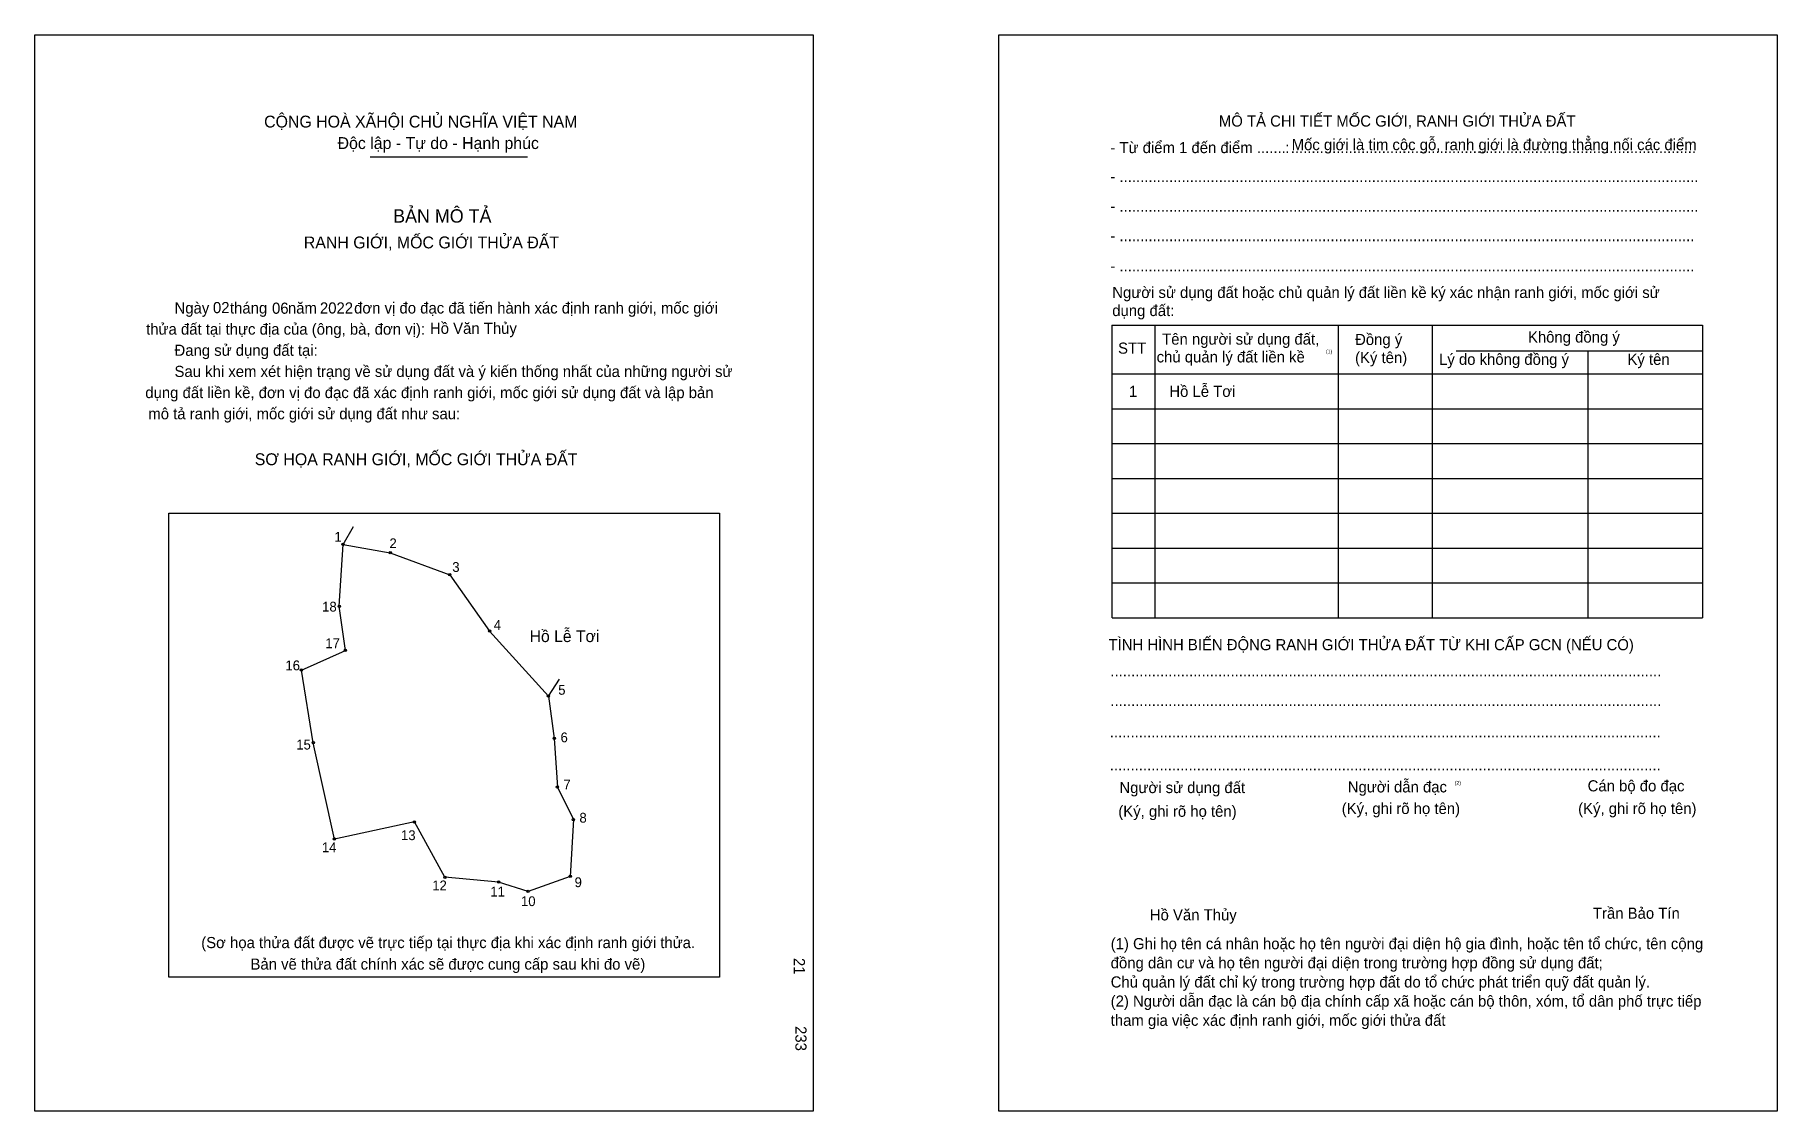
# Model space of a CAD drawing. Extents: x 548567 to 549537, y 1824887 to 1825486.
import ezdxf

# ---------------------------------------------------------------- set-up
doc = ezdxf.new("R2010")
doc.units = 0
for name, color, linetype in [('bmtKhungInTrang1', 7, 'Continuous'), ('bmtKhungInTrang2', 7, 'Continuous'), ('bmtNoiDung', 7, 'Continuous'), ('bmtTemplate', 7, 'Continuous'), ('CanhThua', 7, 'Continuous'), ('MocDinhThua', 7, 'Continuous'), ('RauThua', 7, 'Continuous'), ('SoHieuDinhThua', 7, 'Continuous'), ('TenChuLanCan', 7, 'Continuous')]:
    doc.layers.add(name, color=color, linetype=linetype)

msp = doc.modelspace()

# ---------------------------------------------------------------- linework, layer by layer
at = {"layer": 'bmtKhungInTrang1'}
msp.add_lwpolyline([(548567.47, 1825485.93), (549000.65, 1825485.93), (549000.65, 1824886.78), (548567.47, 1824886.78)], close=True, dxfattribs=at)
at = {"layer": 'bmtKhungInTrang2'}
msp.add_lwpolyline([(549103.95, 1825485.93), (549537.13, 1825485.93), (549537.13, 1824886.78), (549103.95, 1824886.78)], close=True, dxfattribs=at)
at = {"layer": 'bmtTemplate'}
for p, q in [((548754.14, 1825418.02), (548841.74, 1825418.02)), ((549190.85, 1825324.32), (549190.85, 1825161.44)), ((549292.75, 1825324.32), (549292.75, 1825161.44)), ((549345.18, 1825324.52), (549345.18, 1825161.44)), ((549495.66, 1825324.32), (549495.66, 1825161.44)), ((549358.48, 1825309.98), (549495.66, 1825309.98)), ((549167.09, 1825297.18), (549495.66, 1825297.18)), ((549167.09, 1825277.79), (549495.66, 1825277.79)), ((549167.09, 1825258.4), (549495.66, 1825258.4)), ((549167.09, 1825239.01), (549495.66, 1825239.01)), ((549167.09, 1825219.62), (549495.66, 1825219.62)), ((549167.09, 1825200.22), (549495.66, 1825200.22)), ((549167.09, 1825180.83), (549495.66, 1825180.83)), ((549167.09, 1825161.44), (549495.66, 1825161.44))]:
    msp.add_line(p, q, dxfattribs=at)
for points in [[(549166.88, 1825324.32), (549495.66, 1825324.32)], [(549166.88, 1825324.32), (549166.88, 1825161.44)], [(549431.71, 1825309.78), (549431.71, 1825161.44)]]:
    msp.add_lwpolyline(points, dxfattribs=at)
msp.add_lwpolyline([(548641.99, 1824961.4), (548641.99, 1825219.6), (548948.51, 1825219.6), (548948.51, 1824961.4)], close=True, dxfattribs=at)
at = {"layer": 'CanhThua'}
for p, q in [((548736.88, 1825167.83), (548738.99, 1825202.22)), ((548738.99, 1825202.22), (548765.31, 1825197.64)), ((548765.31, 1825197.64), (548798.41, 1825185.36)), ((548798.41, 1825185.36), (548820.55, 1825154.01)), ((548740.33, 1825143.27), (548736.88, 1825167.83)), ((548820.55, 1825154.01), (548853.31, 1825117.84)), ((548715.78, 1825132.32), (548740.33, 1825143.27)), ((548722.39, 1825091.85), (548715.78, 1825132.32)), ((548853.31, 1825117.84), (548856.57, 1825094.31)), ((548734.21, 1825038.24), (548722.39, 1825091.85)), ((548856.57, 1825094.31), (548858.3, 1825067.19)), ((548858.3, 1825067.19), (548867.16, 1825049.05)), ((548778.71, 1825047.82), (548734.21, 1825038.24)), ((548795.65, 1825016.99), (548778.71, 1825047.82)), ((548867.16, 1825049.05), (548865.45, 1825017.49)), ((548825.53, 1825014.34), (548795.65, 1825016.99)), ((548841.99, 1825009.11), (548825.53, 1825014.34)), ((548865.45, 1825017.49), (548841.99, 1825009.11))]:
    msp.add_line(p, q, dxfattribs=at)
at = {"layer": 'MocDinhThua'}
for centre in [(548738.99, 1825202.22), (548765.31, 1825197.64), (548798.41, 1825185.36), (548736.88, 1825167.83), (548820.55, 1825154.01), (548740.33, 1825143.27), (548715.78, 1825132.32), (548853.31, 1825117.84), (548722.39, 1825091.85), (548856.57, 1825094.31), (548858.3, 1825067.19), (548778.71, 1825047.82), (548867.16, 1825049.05), (548734.21, 1825038.24), (548865.45, 1825017.49), (548795.65, 1825016.99), (548825.53, 1825014.34), (548841.99, 1825009.11)]:
    msp.add_circle(centre, 0.654, dxfattribs=at)
at = {"layer": 'RauThua'}
for p, q in [((548738.99, 1825202.22), (548744.78, 1825212.28)), ((548853.31, 1825117.84), (548859.51, 1825127.25))]:
    msp.add_line(p, q, dxfattribs=at)

# ---------------------------------------------------------------- texts
at = {"layer": 'bmtNoiDung'}
for s, height, p in [('02', 6.198, (548666.59, 1825331)), ('06', 6.198, (548699.46, 1825330.66)), ('2022', 6.198, (548726.13, 1825330.79)), ('Hồ Văn Thủy', 6.1981, (548787.36, 1825319.47)), ('1', 6.2, (549176.42, 1825284.38)), ('Hồ Lễ Tơi ', 6.198, (549198.85, 1825284.38)), ('Hồ Văn Thủy', 6.1981, (549187.99, 1824992.97))]:
    msp.add_text(s, height=height, dxfattribs=at).set_placement(p)
for s, p in [('21', (548989.86, 1824972.07)), ('233', (548990.74, 1824934.14))]:
    msp.add_text(s, height=6.198, rotation=270, dxfattribs=at).set_placement(p)
at = {"layer": 'bmtTemplate'}
for s, height, p in [('CỘNG HOÀ XÃHỘI CHỦ NGHĨA VIỆT NAM', 6.6113, (548695.07, 1825434.33)), ('MÔ TẢ CHI TIẾT MỐC GIỚI, RANH GIỚI THỬA ĐẤT', 6.1957, (549226.43, 1825434.85)), ('Độc lập - Tự do - Hạnh phúc', 6.6113, (548735.95, 1825422.37)), ('- Từ điểm 1 đến điểm .......', 6.1957, (549166.04, 1825420.08)), ('Mốc giới là tim cộc gỗ, ranh giới là đường thẳng nối các điểm', 6.1957, (549266.95, 1825421.72)), (':', 6.2, (549263.38, 1825420.08)), ('..................................................................................................', 6.1957, (549266.43, 1825420.08)), ('- ............................................................................................................................................', 6.1957, (549166.04, 1825404.02)), ('BẢN MÔ TẢ', 7.438, (548766.9, 1825381.39)), ('- ............................................................................................................................................', 6.1957, (549166.04, 1825387.54)), ('RANH GIỚI, MỐC GIỚI THỬA ĐẤT', 6.6113, (548717.17, 1825367.05)), ('- ...........................................................................................................................................', 6.1957, (549166.04, 1825371.06)), ('- ...........................................................................................................................................', 6.1957, (549166.04, 1825354.19)), ('Người sử dụng đất hoặc chủ quản lý đất liền kề ký xác nhận ranh giới, mốc giới sử', 6.1957, (549167.09, 1825339.45)), ('Ngày     tháng     năm         đơn vị đo đạc đã tiến hành xác định ranh giới, mốc giới ', 6.1981, (548645.19, 1825330.79)), ('dụng đất:', 6.196, (549167.09, 1825329.37)), ('thửa đất tại thực địa của (ông, bà, đơn vị):', 6.1981, (548629.39, 1825319.02)), ('Tên người sử dụng đất,', 6.1957, (549194.85, 1825313.47)), ('Đồng ý', 6.196, (549302.23, 1825313.28)), ('Không đồng ý', 6.1957, (549398.44, 1825314.63)), ('Đang sử dụng đất tại:', 6.1981, (548645.19, 1825307.25)), ('STT', 6.196, (549170.33, 1825308.43)), ('chủ quản lý đất liền kề', 6.1957, (549191.81, 1825303.56)), ('(1)', 2.066, (549286.04, 1825308.65)), ('(Ký tên)', 6.196, (549302.23, 1825303.19)), ('Lý do không đồng ý', 6.1957, (549348.97, 1825302.22)), ('Ký tên', 6.196, (549453.82, 1825302.22)), ('Sau khi xem xét hiện trạng về sử dụng đất và ý kiến thống nhất của những người sử ', 6.1981, (548645.19, 1825295.48)), ('dụng đất liền kề, đơn vị đo đạc đã xác định ranh giới, mốc giới sử dụng đất và lập bản', 6.1981, (548628.93, 1825283.71)), ('mô tả ranh giới, mốc giới sử dụng đất như sau:', 6.1981, (548630.63, 1825271.94)), ('SƠ HỌA RANH GIỚI, MỐC GIỚI THỬA ĐẤT', 6.6113, (548689.85, 1825246.37)), ('TÌNH HÌNH BIẾN ĐỘNG RANH GIỚI THỬA ĐẤT TỪ KHI CẤP GCN (NẾU CÓ)', 6.1957, (549165, 1825143.36)), ('.....................................................................................................................................', 6.205, (549166.04, 1825128.78)), ('.....................................................................................................................................', 6.205, (549166.04, 1825112.3)), ('.....................................................................................................................................', 6.205, (549165.72, 1825094.85)), ('.....................................................................................................................................', 6.205, (549165.72, 1825076.43)), ('Người sử dụng đất', 6.1957, (549171.09, 1825063.83)), ('Người dẫn đạc', 6.1957, (549298.17, 1825064.21)), ('(2)', 2.066, (549357.67, 1825068.49)), ('Cán bộ đo đạc', 6.1957, (549431.65, 1825064.79)), ('(Ký, ghi rõ họ tên)', 6.1957, (549170.46, 1825050.64)), ('(Ký, ghi rõ họ tên)', 6.1957, (549294.8, 1825052.19)), ('(Ký, ghi rõ họ tên)', 6.1957, (549426.38, 1825052.19)), ('Trần Bảo Tín', 6.1957, (549434.6, 1824993.88)), ('(Sơ họa thửa đất được vẽ trực tiếp tại thực địa khi xác định ranh giới thửa.', 6.1981, (548660.07, 1824977.54)), ('(1) Ghi họ tên cá nhân hoặc họ tên người đại diện hộ gia đình, hoặc tên tổ chức, tên cộng', 6.1957, (549166.22, 1824976.94)), ('Bản vẽ thửa đất chính xác sẽ được cung cấp sau khi đo vẽ)', 6.1981, (548687.48, 1824965.55)), ('đồng dân cư và họ tên người đại diện trong trường hợp đồng sử dụng đất;', 6.1957, (549166.22, 1824966.28)), ('Chủ quản lý đất chỉ ký trong trường hợp đất do tổ chức phát triển quỹ đất quản lý.', 6.1957, (549166.22, 1824955.61)), ('(2) Người dẫn đạc là cán bộ địa chính cấp xã hoặc cán bộ thôn, xóm, tổ dân phố trực tiếp', 6.1957, (549166.22, 1824944.95)), ('tham gia việc xác định ranh giới, mốc giới thửa đất', 6.1957, (549166.22, 1824934.28))]:
    msp.add_text(s, height=height, dxfattribs=at).set_placement(p)
at = {"layer": 'SoHieuDinhThua'}
for s, height, p in [('1', 5.45, (548734.2, 1825203.77)), ('2', 5.45, (548764.82, 1825200.18)), ('3', 5.45, (548799.79, 1825186.96)), ('18', 5.453, (548727.36, 1825164.89)), ('4', 5.45, (548822.87, 1825154.69)), ('17', 5.453, (548729.12, 1825144.51)), ('16', 5.453, (548706.92, 1825132.18)), ('5', 5.45, (548858.76, 1825118.58)), ('6', 5.45, (548860.05, 1825092.13)), ('15', 5.453, (548712.95, 1825088.09)), ('7', 5.45, (548861.63, 1825065.86)), ('8', 5.45, (548870.55, 1825047.4)), ('13', 5.453, (548771.25, 1825037.66)), ('14', 5.453, (548727.22, 1825030.92)), ('12', 5.453, (548788.64, 1825009.7)), ('11', 5.453, (548820.92, 1825006.26)), ('9', 5.45, (548867.87, 1825011.5)), ('10', 5.453, (548838.03, 1825000.93))]:
    msp.add_text(s, height=height, dxfattribs=at).set_placement(p)
at = {"layer": 'TenChuLanCan'}
msp.add_text('Hồ Lễ Tơi', height=6.543, dxfattribs=at).set_placement((548842.83, 1825147.91))

doc.saveas('drawing.dxf')
